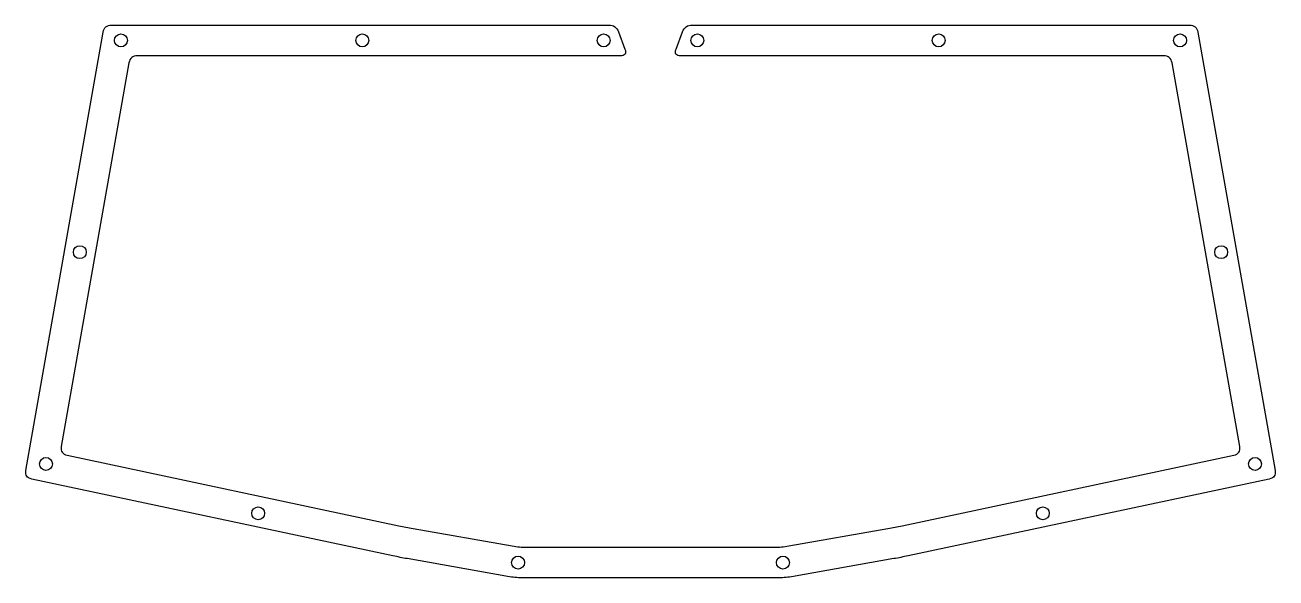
# Model space of a CAD drawing. Extents: x 2 to 348, y 340 to 492.
import ezdxf

# ---------------------------------------------------------------- set-up
doc = ezdxf.new("R2010")
doc.units = 0
doc.layers.get('0').update_dxf_attribs({"linetype": 'CONTINUOUS'})

msp = doc.modelspace()

# ---------------------------------------------------------------- linework, layer by layer
at = {"color": 7}
for points in [[(26.163, 492.22), (163.475, 492.22)], [(186.525, 492.22), (323.837, 492.22)], [(2.471, 369.196), (23.816, 490.25)], [(166.175, 490.346), (167.95, 485.594)], [(182.05, 485.594), (183.825, 490.346)], [(326.184, 490.25), (347.529, 369.196)], [(30.948, 481.75), (12.267, 375.804)], [(166.65, 483.72), (33.295, 483.72)], [(316.705, 483.72), (183.35, 483.72)], [(337.733, 375.804), (319.052, 481.75)], [(13.876, 373.418), (105.498, 353.943)], [(244.502, 353.943), (336.124, 373.418)], [(103.876, 345.598), (4.08, 366.81)], [(345.92, 366.81), (246.124, 345.598)], [(109.424, 353.18), (136.832, 348.347)], [(213.168, 348.347), (240.576, 353.18)], [(140.802, 348), (209.198, 348)], [(136.088, 339.847), (107.802, 344.835)], [(242.198, 344.835), (213.912, 339.847)], [(209.942, 339.5), (140.058, 339.5)]]:
    msp.add_lwpolyline(points, dxfattribs=at)
for points in [[(30.510788, 487.97)], [(97.1745, 487.97)], [(163.844, 487.97)], [(189.719, 487.97)], [(256.386, 487.97)], [(323.052222, 487.97)], [(19.156879, 429.485)], [(334.406131, 429.485)], [(9.802969, 371)], [(343.760041, 371)], [(68.425115, 357.354784)], [(285.137895, 357.354784)], [(140.211424, 343.75)], [(213.351586, 343.75)]]:
    msp.add_lwpolyline(points, close=True, dxfattribs=at)
for points in [[(23.816, 490.25), (24.047333, 491.563333), (24.829667, 492.22), (26.163, 492.22)], [(163.475, 492.22), (164.808333, 492.22), (165.708333, 491.595333), (166.175, 490.346)], [(183.825, 490.346), (184.291667, 491.595333), (185.191667, 492.22), (186.525, 492.22)], [(323.837, 492.22), (325.170333, 492.22), (325.952667, 491.563333), (326.184, 490.25)], [(26.947788, 487.97), (26.947788, 488.953895), (27.745393, 489.7515), (28.729288, 489.7515)], [(28.729288, 486.1885), (27.745393, 486.1885), (26.947788, 486.986105), (26.947788, 487.97)], [(28.729288, 489.7515), (29.713183, 489.7515), (30.510788, 488.953895), (30.510788, 487.97)], [(30.510788, 487.97), (30.510788, 486.986105), (29.713183, 486.1885), (28.729288, 486.1885)], [(93.6115, 487.97), (93.6115, 488.953895), (94.409105, 489.7515), (95.393, 489.7515)], [(95.393, 486.1885), (94.409105, 486.1885), (93.6115, 486.986105), (93.6115, 487.97)], [(95.393, 489.7515), (96.376895, 489.7515), (97.1745, 488.953895), (97.1745, 487.97)], [(97.1745, 487.97), (97.1745, 486.986105), (96.376895, 486.1885), (95.393, 486.1885)], [(160.281, 487.97), (160.281, 488.953895), (161.078605, 489.7515), (162.0625, 489.7515)], [(162.0625, 486.1885), (161.078605, 486.1885), (160.281, 486.986105), (160.281, 487.97)], [(162.0625, 489.7515), (163.046395, 489.7515), (163.844, 488.953895), (163.844, 487.97)], [(163.844, 487.97), (163.844, 486.986105), (163.046395, 486.1885), (162.0625, 486.1885)], [(186.156, 487.97), (186.156, 488.953895), (186.953605, 489.7515), (187.9375, 489.7515)], [(187.9375, 486.1885), (186.953605, 486.1885), (186.156, 486.986105), (186.156, 487.97)], [(187.9375, 489.7515), (188.921395, 489.7515), (189.719, 488.953895), (189.719, 487.97)], [(189.719, 487.97), (189.719, 486.986105), (188.921395, 486.1885), (187.9375, 486.1885)], [(252.823, 487.97), (252.823, 488.953895), (253.620605, 489.7515), (254.6045, 489.7515)], [(254.6045, 486.1885), (253.620605, 486.1885), (252.823, 486.986105), (252.823, 487.97)], [(254.6045, 489.7515), (255.588395, 489.7515), (256.386, 488.953895), (256.386, 487.97)], [(256.386, 487.97), (256.386, 486.986105), (255.588395, 486.1885), (254.6045, 486.1885)], [(319.489222, 487.97), (319.489222, 488.953895), (320.286827, 489.7515), (321.270722, 489.7515)], [(321.270722, 486.1885), (320.286827, 486.1885), (319.489222, 486.986105), (319.489222, 487.97)], [(321.270722, 489.7515), (322.254617, 489.7515), (323.052222, 488.953895), (323.052222, 487.97)], [(323.052222, 487.97), (323.052222, 486.986105), (322.254617, 486.1885), (321.270722, 486.1885)], [(167.95, 485.594), (168.416667, 484.344667), (167.983333, 483.72), (166.65, 483.72)], [(183.35, 483.72), (182.016667, 483.72), (181.583333, 484.344667), (182.05, 485.594)], [(33.295, 483.72), (31.961667, 483.72), (31.179333, 483.063333), (30.948, 481.75)], [(319.052, 481.75), (318.820667, 483.063333), (318.038333, 483.72), (316.705, 483.72)], [(15.593879, 429.485), (15.593879, 430.468895), (16.391483, 431.2665), (17.375379, 431.2665)], [(17.375379, 427.7035), (16.391483, 427.7035), (15.593879, 428.501105), (15.593879, 429.485)], [(17.375379, 431.2665), (18.359274, 431.2665), (19.156879, 430.468895), (19.156879, 429.485)], [(19.156879, 429.485), (19.156879, 428.501105), (18.359274, 427.7035), (17.375379, 427.7035)], [(330.843131, 429.485), (330.843131, 430.468895), (331.640736, 431.2665), (332.624631, 431.2665)], [(332.624631, 427.7035), (331.640736, 427.7035), (330.843131, 428.501105), (330.843131, 429.485)], [(332.624631, 431.2665), (333.608527, 431.2665), (334.406131, 430.468895), (334.406131, 429.485)], [(334.406131, 429.485), (334.406131, 428.501105), (333.608527, 427.7035), (332.624631, 427.7035)], [(12.267, 375.804), (12.035667, 374.490667), (12.572, 373.695333), (13.876, 373.418)], [(336.124, 373.418), (337.428, 373.695333), (337.964333, 374.490667), (337.733, 375.804)], [(6.239969, 371), (6.239969, 371.983895), (7.037574, 372.7815), (8.021469, 372.7815)], [(8.021469, 369.2185), (7.037574, 369.2185), (6.239969, 370.016105), (6.239969, 371)], [(8.021469, 372.7815), (9.005365, 372.7815), (9.802969, 371.983895), (9.802969, 371)], [(9.802969, 371), (9.802969, 370.016105), (9.005365, 369.2185), (8.021469, 369.2185)], [(340.197041, 371), (340.197041, 371.983895), (340.994645, 372.7815), (341.978541, 372.7815)], [(341.978541, 369.2185), (340.994645, 369.2185), (340.197041, 370.016105), (340.197041, 371)], [(341.978541, 372.7815), (342.962436, 372.7815), (343.760041, 371.983895), (343.760041, 371)], [(343.760041, 371), (343.760041, 370.016105), (342.962436, 369.2185), (341.978541, 369.2185)], [(4.08, 366.81), (2.775333, 367.087333), (2.239, 367.882667), (2.471, 369.196)], [(347.529, 369.196), (347.761, 367.882667), (347.224667, 367.087333), (345.92, 366.81)], [(64.862115, 357.354784), (64.862115, 358.338679), (65.65972, 359.136284), (66.643615, 359.136284)], [(66.643615, 355.573284), (65.65972, 355.573284), (64.862115, 356.370889), (64.862115, 357.354784)], [(66.643615, 359.136284), (67.62751, 359.136284), (68.425115, 358.338679), (68.425115, 357.354784)], [(68.425115, 357.354784), (68.425115, 356.370889), (67.62751, 355.573284), (66.643615, 355.573284)], [(281.574895, 357.354784), (281.574895, 358.338679), (282.3725, 359.136284), (283.356395, 359.136284)], [(283.356395, 355.573284), (282.3725, 355.573284), (281.574895, 356.370889), (281.574895, 357.354784)], [(283.356395, 359.136284), (284.34029, 359.136284), (285.137895, 358.338679), (285.137895, 357.354784)], [(285.137895, 357.354784), (285.137895, 356.370889), (284.34029, 355.573284), (283.356395, 355.573284)], [(105.498, 353.943), (106.802667, 353.665667), (108.111333, 353.411333), (109.424, 353.18)], [(240.576, 353.18), (241.888667, 353.411333), (243.197333, 353.665667), (244.502, 353.943)], [(107.802, 344.835), (106.489333, 345.066333), (105.180667, 345.320667), (103.876, 345.598)], [(136.648424, 343.75), (136.648424, 344.733895), (137.446029, 345.5315), (138.429924, 345.5315)], [(136.832, 348.347), (138.145333, 348.115667), (139.468667, 348), (140.802, 348)], [(138.429924, 345.5315), (139.413819, 345.5315), (140.211424, 344.733895), (140.211424, 343.75)], [(209.198, 348), (210.531333, 348), (211.854667, 348.115667), (213.168, 348.347)], [(209.788586, 343.75), (209.788586, 344.733895), (210.586191, 345.5315), (211.570086, 345.5315)], [(211.570086, 345.5315), (212.553981, 345.5315), (213.351586, 344.733895), (213.351586, 343.75)], [(246.124, 345.598), (244.819333, 345.320667), (243.510667, 345.066333), (242.198, 344.835)], [(138.429924, 341.9685), (137.446029, 341.9685), (136.648424, 342.766105), (136.648424, 343.75)], [(140.211424, 343.75), (140.211424, 342.766105), (139.413819, 341.9685), (138.429924, 341.9685)], [(211.570086, 341.9685), (210.586191, 341.9685), (209.788586, 342.766105), (209.788586, 343.75)], [(213.351586, 343.75), (213.351586, 342.766105), (212.553981, 341.9685), (211.570086, 341.9685)], [(140.058, 339.5), (138.724667, 339.5), (137.401333, 339.615667), (136.088, 339.847)], [(213.912, 339.847), (212.598667, 339.615667), (211.275333, 339.5), (209.942, 339.5)]]:
    msp.add_open_spline(points, degree=3, dxfattribs=at)

doc.saveas('drawing.dxf')
